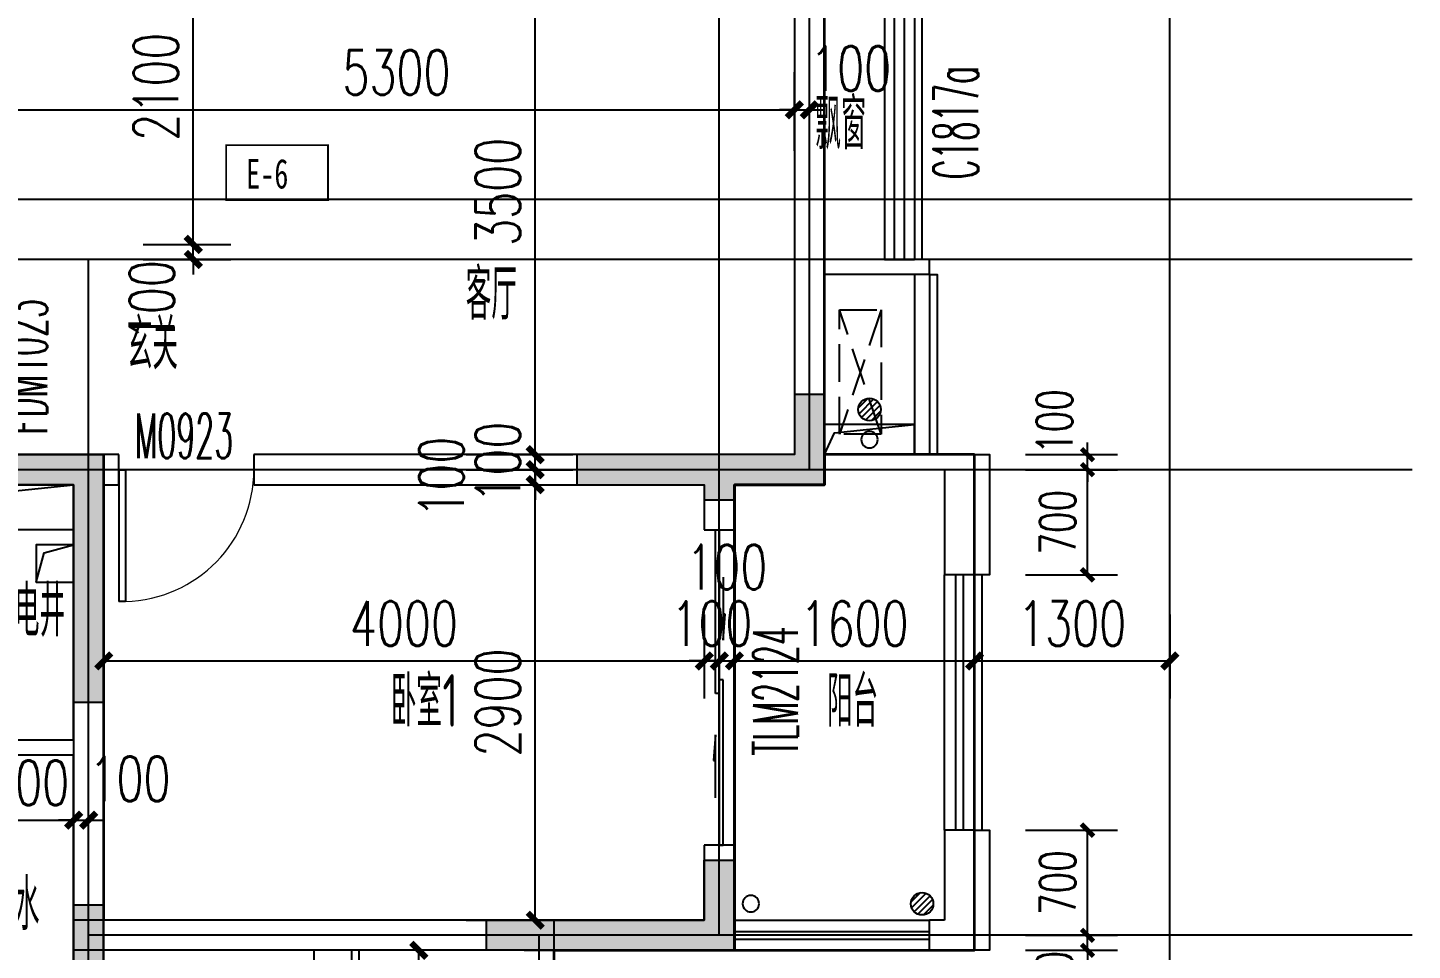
# Model space of a CAD drawing. Extents: x -59851 to 653804, y -249523 to 437614.
# Drawn here: x -3720 to 5501, y -100194 to -94052 of the extents above; entities that cross this region are included whole.
import ezdxf

# ---------------------------------------------------------------- set-up
doc = ezdxf.new("R2010")
doc.units = 0
doc.header["$LTSCALE"] = 1000
doc.header["$MEASUREMENT"] = 0
doc.linetypes.add('DASH', pattern=[0.35, 0.25, -0.1])
for name, color, linetype, lineweight in [('33计一半面积外廓线', 53, 'Continuous', 35), ('33计全面积外廓线', 21, 'Continuous', 35), ('A-第四道尺寸线(线脚尺寸)', 105, 'Continuous', 5)]:
    doc.layers.add(name, color=color, linetype=linetype, lineweight=lineweight)
doc.layers.add('_S-PS(排水管)', color=255, linetype='Continuous', plot=False)
doc.layers.add('A-area(算半面积)', color=23, linetype='Continuous', plot=False)
for name, color, linetype in [('_S-YS(雨水管)', 3, 'Continuous'), ('_S-空调立管', 7, 'Continuous'), ('A-外装饰线脚', 7, 'Continuous'), ('A-洞口', 105, 'Continuous'), ('A-看线', 105, 'Continuous'), ('A-空调室外机', 5, 'DASH'), ('A-第三道尺寸线', 105, 'Continuous'), ('A-线脚看线', 9, 'Continuous'), ('AE-FLOR', 151, 'Continuous'), ('DOOR_FIRE', 4, 'Continuous'), ('DOOR_FIRE_TEXT', 7, 'Continuous'), ('DOTE', 16, 'Continuous'), ('NL', 5, 'Continuous'), ('PUB_HATCH', 8, 'Continuous'), ('PUB_TEXT', 7, 'Continuous'), ('WALL', 2, 'Continuous'), ('WINDOW', 4, 'Continuous'), ('WINDOW_TEXT', 7, 'Continuous'), ('剪力墙', 6, 'Continuous'), ('户型标示', 7, 'Continuous'), ('栏杆', 142, 'Continuous')]:
    doc.layers.add(name, color=color, linetype=linetype)
doc.styles.add('_TCH_DIM_T3', font='SIMPLEX.shx', dxfattribs={"width": 0.705882, "bigfont": 'GBCBIG.shx'})
doc.styles.add('_TCH_WINDOW', font='SIMPLEX.shx', dxfattribs={"width": 0.7, "height": 3.5, "bigfont": 'GBCBIG.shx'})
doc.styles.get("Standard").update_dxf_attribs({"font": 'gbenor.shx', "width": 0.7, "bigfont": 'gbcbig.shx'})
doc.styles.add('黑体', font='simhei.ttf', dxfattribs={"width": 0.7})
doc.dimstyles.new('_TCH_ARCH&&100', dxfattribs={"dimtxt": 297.5, "dimasz": 100, "dimexe": 250, "dimexo": 300, "dimgap": 100, "dimtad": 1, "dimdec": 0, "dimzin": 0, "dimdsep": 46, "dimtxsty": '_TCH_DIM_T3', "dimblk": 'ARCHTICK', "dimcen": 0.09, "dimclrt": 7, "dimazin": 2, "dimtfac": 1, "dimtdec": 0, "dimtix": 1, "dimtmove": 2, "dimatfit": 3, "dimfxl": 0, "dimtolj": 1, "dimtzin": 0, "dimarcsym": 0})
doc.dimstyles.new('_TCH_ARCH&&80', dxfattribs={"dimtxt": 238, "dimasz": 80, "dimexe": 200, "dimexo": 240, "dimgap": 80, "dimtad": 1, "dimdec": 0, "dimzin": 0, "dimdsep": 46, "dimtxsty": '_TCH_DIM_T3', "dimblk": 'ARCHTICK', "dimcen": 0.09, "dimclrt": 7, "dimazin": 2, "dimtfac": 1, "dimtdec": 0, "dimtix": 1, "dimtmove": 2, "dimatfit": 3, "dimfxl": 0, "dimtolj": 1, "dimtzin": 0, "dimarcsym": 0})

# ---------------------------------------------------------------- blocks, each defined once
blk = doc.blocks.new('18fjlq0329')
at = {"layer": 'PUB_HATCH'}
for points in [[(1586.3, -16744.5), (1586.3, -16144.5), (1386.3, -16144.5), (1386.3, -16544.5), (-63.7, -16544.5), (-63.7, -16744.5), (786.3, -16744.5), (786.3, -16844.5), (986.3, -16844.5), (986.3, -16744.5)], [(-3213.7, -16544.5), (-3213.7, -16644.5), (-3213.7, -18194.5), (-3413.7, -18194.5), (-3413.7, -16744.5), (-4113.7, -16744.5), (-4113.7, -16544.5), (-3413.7, -16544.5)], [(986.3, -19244.5), (986.3, -19844.5), (-663.7, -19844.5), (-663.7, -19644.5), (786.3, -19644.5), (786.3, -19244.5)], [(-4113.7, -20744.5), (-3213.7, -20744.5), (-3213.7, -19544.5), (-3413.7, -19544.5), (-3413.7, -20544.5), (-4113.7, -20544.5)]]:
    blk.add_hatch(color=256, dxfattribs=at).paths.add_polyline_path(points)
at = {"layer": '剪力墙'}
for points in [[(1586.3, -16744.5), (1586.3, -16144.5), (1386.3, -16144.5), (1386.3, -16544.5), (-63.7, -16544.5), (-63.7, -16744.5), (786.3, -16744.5), (786.3, -16844.5), (986.3, -16844.5), (986.3, -16744.5)], [(-3213.7, -16544.5), (-3213.7, -16644.5), (-3213.7, -18194.5), (-3413.7, -18194.5), (-3413.7, -16744.5), (-4113.7, -16744.5), (-4113.7, -16544.5), (-3413.7, -16544.5)], [(986.3, -19244.5), (986.3, -19844.5), (-663.7, -19844.5), (-663.7, -19644.5), (786.3, -19644.5), (786.3, -19244.5)], [(-4113.7, -20744.5), (-3213.7, -20744.5), (-3213.7, -19544.5), (-3413.7, -19544.5), (-3413.7, -20544.5), (-4113.7, -20544.5)]]:
    blk.add_lwpolyline(points, close=True, dxfattribs=at)
blk.add_lwpolyline([(-3413.7, -16544.5), (-3413.7, -16544.5)], dxfattribs=at)
blk = doc.blocks.new('zhouxianssceng0329')
at = {"layer": 'DOTE'}
for p, q in [((886.3, 144298.2), (886.3, 156469.4)), ((1486.3, 147398.2), (1486.3, 156469.4)), ((3886.3, 132089.9), (3886.3, 156469.4)), ((5501.3, 149198.2), (-22013.7, 149198.2)), ((5501.3, 148798.2), (-44988.6, 148798.2)), ((-3313.7, 132089.9), (-3313.7, 148798.2)), ((5501.3, 147398.2), (-22013.7, 147398.2)), ((5501.3, 144298.2), (-3313.7, 144298.2)), ((-313.7, 132089.9), (-313.7, 144298.2))]:
    blk.add_line(p, q, dxfattribs=at)
blk = doc.blocks.new('_ArchTick')
at = {"color": 0, "linetype": 'ByBlock', "const_width": 0.4}
blk.add_lwpolyline([(-0.5, -0.5), (0.5, 0.5)], dxfattribs=at)
blk = doc.blocks.new('*D791')
at = {"layer": 'A-第三道尺寸线', "color": 0, "lineweight": -2, "transparency": 16777216}
for p, q in [((90062, 170234.8), (89410.7, 170234.8)), ((89660.7, 166634.8), (89660.7, 170234.8)), ((90062, 166634.8), (89410.7, 166634.8))]:
    blk.add_line(p, q, dxfattribs=at)
at = {"layer": 'Defpoints', "color": 0, "transparency": 16777216}
for p in [(89660.7, 170234.8), (90362, 170234.8), (90362, 166634.8)]:
    blk.add_point(p, dxfattribs=at)
at = {"layer": 'A-第三道尺寸线', "color": 0, "lineweight": -2, "transparency": 16777216, "xscale": 100, "yscale": 100, "zscale": 100}
for p, rotation in [((89660.7, 170234.8), 90), ((89660.7, 166634.8), 270)]:
    blk.add_blockref('_ArchTick', p, dxfattribs=dict(at, rotation=rotation))
at = {"layer": 'A-第三道尺寸线', "color": 7, "transparency": 16777216, "insert": (89412, 168434.8), "char_height": 297.5, "attachment_point": 5, "rotation": 90, "style": '_TCH_DIM_T3'}
blk.add_mtext('\\A1;3600', dxfattribs=at)
blk = doc.blocks.new('ktswaj')
at = {"linetype": 'DASH'}
blk.add_lwpolyline([(15990.1, 179082.6), (15990.1, 178253.3), (16268.4, 178253.3), (16268.4, 179082.6)], close=True, dxfattribs=at)
for points in [[(15990.1, 179082.6), (16268.4, 178253.3)], [(15990.1, 178253.3), (16268.4, 179082.6)]]:
    blk.add_lwpolyline(points, dxfattribs=at)
blk = doc.blocks.new('$TCHSYS$WIN2D')
for p, q in [((-0.5, 0.5), (0.5, 0.5)), ((-0.5, 0.5), (-0.5, -0.5)), ((0.5, 0.5), (0.5, -0.5)), ((0.5, 0.1667), (-0.5, 0.1667)), ((0.5, -0.1667), (-0.5, -0.1667)), ((-0.5, -0.5), (0.5, -0.5))]:
    blk.add_line(p, q)
blk = doc.blocks.new('$DorLib2D$00000001')
for p, q in [((0.45, 0.975), (0.5, 0.975)), ((0.45, 0), (0.45, 0.975)), ((0.5, 0), (0.5, 0.975)), ((0.5, 0), (0.45, 0))]:
    blk.add_line(p, q)
at = {"lineweight": 13}
blk.add_arc((0.475, 0), 0.975, 91.46928, 180, dxfattribs=at)
blk = doc.blocks.new('$DorLib2D$00000131')
at = {"color": 0, "linetype": 'Continuous'}
for p, q in [((0.15, 0.125), (0.2319, 0.1973)), ((0.2319, 0.1973), (0.2319, 0.125)), ((-0.5, 0.125), (-0.5, 0)), ((0.0192, 0.125), (-0.5, 0.125)), ((0.0192, 0), (0.0192, 0.125)), ((0.35, 0.125), (0.15, 0.125)), ((-0.5, 0), (0.0192, 0)), ((-0.024, 0), (0.5, 0)), ((-0.024, -0.125), (-0.024, 0)), ((0.5, 0), (0.5, -0.125)), ((-0.35, -0.125), (-0.15, -0.125)), ((-0.2319, -0.1973), (-0.2319, -0.125)), ((-0.15, -0.125), (-0.2319, -0.1973)), ((0.5, -0.125), (-0.024, -0.125))]:
    blk.add_line(p, q, dxfattribs=at)
blk = doc.blocks.new('*D803')
at = {"layer": 'A-第三道尺寸线', "color": 0, "lineweight": -2, "transparency": 16777216}
for p, q in [((6265.5, 175547.7), (6265.5, 174988)), ((10265.5, 175547.7), (10265.5, 174988)), ((6265.5, 175238), (10265.5, 175238))]:
    blk.add_line(p, q, dxfattribs=at)
at = {"layer": 'Defpoints', "color": 0, "transparency": 16777216}
for p in [(6265.5, 175847.7), (10265.5, 175847.7), (10265.5, 175238)]:
    blk.add_point(p, dxfattribs=at)
at = {"layer": 'A-第三道尺寸线', "color": 0, "lineweight": -2, "transparency": 16777216, "xscale": 100, "yscale": 100, "zscale": 100, "rotation": 180}
blk.add_blockref('_ArchTick', (6265.5, 175238), dxfattribs=at)
at = {"layer": 'A-第三道尺寸线', "color": 0, "lineweight": -2, "transparency": 16777216, "xscale": 100, "yscale": 100, "zscale": 100}
blk.add_blockref('_ArchTick', (10265.5, 175238), dxfattribs=at)
at = {"layer": 'A-第三道尺寸线', "color": 7, "transparency": 16777216, "insert": (8265.5, 175486.8), "char_height": 297.5, "attachment_point": 5, "style": '_TCH_DIM_T3'}
blk.add_mtext('\\A1;4000', dxfattribs=at)
blk = doc.blocks.new('*D804')
at = {"layer": 'A-第三道尺寸线', "color": 0, "lineweight": -2, "transparency": 16777216}
for p, q in [((10265.5, 175547.7), (10265.5, 174988)), ((10365.5, 175547.7), (10365.5, 174988)), ((10265.5, 175238), (10165.5, 175238)), ((10265.5, 175238), (10365.5, 175238)), ((10365.5, 175238), (10465.5, 175238))]:
    blk.add_line(p, q, dxfattribs=at)
at = {"layer": 'Defpoints', "color": 0, "transparency": 16777216}
for p in [(10265.5, 175847.7), (10365.5, 175847.7), (10365.5, 175238)]:
    blk.add_point(p, dxfattribs=at)
at = {"layer": 'A-第三道尺寸线', "color": 0, "lineweight": -2, "transparency": 16777216, "xscale": 100, "yscale": 100, "zscale": 100}
blk.add_blockref('_ArchTick', (10265.5, 175238), dxfattribs=at)
at = {"layer": 'A-第三道尺寸线', "color": 0, "lineweight": -2, "transparency": 16777216, "xscale": 100, "yscale": 100, "zscale": 100, "rotation": 180}
blk.add_blockref('_ArchTick', (10365.5, 175238), dxfattribs=at)
at = {"layer": 'A-第三道尺寸线', "color": 7, "transparency": 16777216, "insert": (10315.5, 175486.8), "char_height": 297.5, "attachment_point": 5, "style": '_TCH_DIM_T3'}
blk.add_mtext('\\A1;100', dxfattribs=at)
blk = doc.blocks.new('*D805')
at = {"layer": 'A-第三道尺寸线', "color": 0, "lineweight": -2, "transparency": 16777216}
for p, q in [((10365.5, 175547.7), (10365.5, 174988)), ((10465.5, 175547.7), (10465.5, 174988)), ((10365.5, 175238), (10265.5, 175238)), ((10365.5, 175238), (10465.5, 175238)), ((10465.5, 175238), (10565.5, 175238))]:
    blk.add_line(p, q, dxfattribs=at)
at = {"layer": 'Defpoints', "color": 0, "transparency": 16777216}
for p in [(10365.5, 175847.7), (10465.5, 175847.7), (10465.5, 175238)]:
    blk.add_point(p, dxfattribs=at)
at = {"layer": 'A-第三道尺寸线', "color": 0, "lineweight": -2, "transparency": 16777216, "xscale": 100, "yscale": 100, "zscale": 100}
blk.add_blockref('_ArchTick', (10365.5, 175238), dxfattribs=at)
at = {"layer": 'A-第三道尺寸线', "color": 0, "lineweight": -2, "transparency": 16777216, "xscale": 100, "yscale": 100, "zscale": 100, "rotation": 180}
blk.add_blockref('_ArchTick', (10465.5, 175238), dxfattribs=at)
at = {"layer": 'A-第三道尺寸线', "color": 7, "transparency": 16777216, "insert": (10415.5, 175863), "char_height": 297.5, "attachment_point": 5, "style": '_TCH_DIM_T3'}
blk.add_mtext('\\A1;100', dxfattribs=at)
blk = doc.blocks.new('*D806')
at = {"layer": 'A-第三道尺寸线', "color": 0, "lineweight": -2, "transparency": 16777216}
for p, q in [((10465.5, 175547.7), (10465.5, 174988)), ((12065.5, 175547.7), (12065.5, 174988)), ((10465.5, 175238), (12065.5, 175238))]:
    blk.add_line(p, q, dxfattribs=at)
at = {"layer": 'Defpoints', "color": 0, "transparency": 16777216}
for p in [(10465.5, 175847.7), (12065.5, 175847.7), (12065.5, 175238)]:
    blk.add_point(p, dxfattribs=at)
at = {"layer": 'A-第三道尺寸线', "color": 0, "lineweight": -2, "transparency": 16777216, "xscale": 100, "yscale": 100, "zscale": 100, "rotation": 180}
blk.add_blockref('_ArchTick', (10465.5, 175238), dxfattribs=at)
at = {"layer": 'A-第三道尺寸线', "color": 0, "lineweight": -2, "transparency": 16777216, "xscale": 100, "yscale": 100, "zscale": 100}
blk.add_blockref('_ArchTick', (12065.5, 175238), dxfattribs=at)
at = {"layer": 'A-第三道尺寸线', "color": 7, "transparency": 16777216, "insert": (11265.5, 175486.8), "char_height": 297.5, "attachment_point": 5, "style": '_TCH_DIM_T3'}
blk.add_mtext('\\A1;1600', dxfattribs=at)
blk = doc.blocks.new('*D807')
at = {"layer": 'A-第三道尺寸线', "color": 0, "lineweight": -2, "transparency": 16777216}
for p, q in [((12065.5, 175547.7), (12065.5, 174988)), ((13365.5, 175547.7), (13365.5, 174988)), ((12065.5, 175238), (13365.5, 175238))]:
    blk.add_line(p, q, dxfattribs=at)
at = {"layer": 'Defpoints', "color": 0, "transparency": 16777216}
for p in [(12065.5, 175847.7), (13365.5, 175847.7), (13365.5, 175238)]:
    blk.add_point(p, dxfattribs=at)
at = {"layer": 'A-第三道尺寸线', "color": 0, "lineweight": -2, "transparency": 16777216, "xscale": 100, "yscale": 100, "zscale": 100, "rotation": 180}
blk.add_blockref('_ArchTick', (12065.5, 175238), dxfattribs=at)
at = {"layer": 'A-第三道尺寸线', "color": 0, "lineweight": -2, "transparency": 16777216, "xscale": 100, "yscale": 100, "zscale": 100}
blk.add_blockref('_ArchTick', (13365.5, 175238), dxfattribs=at)
at = {"layer": 'A-第三道尺寸线', "color": 7, "transparency": 16777216, "insert": (12715.5, 175486.8), "char_height": 297.5, "attachment_point": 5, "style": '_TCH_DIM_T3'}
blk.add_mtext('\\A1;1300', dxfattribs=at)
blk = doc.blocks.new('*D811')
at = {"layer": 'A-第三道尺寸线', "color": 0, "lineweight": -2, "transparency": 16777216}
for p, q in [((8680, 180111.7), (9389.2, 180111.7)), ((9139.2, 176611.7), (9139.2, 180111.7)), ((8680, 176611.7), (9389.2, 176611.7))]:
    blk.add_line(p, q, dxfattribs=at)
at = {"layer": 'Defpoints', "color": 0, "transparency": 16777216}
for p in [(8380, 180111.7), (9139.2, 180111.7), (8380, 176611.7)]:
    blk.add_point(p, dxfattribs=at)
at = {"layer": 'A-第三道尺寸线', "color": 0, "lineweight": -2, "transparency": 16777216, "xscale": 100, "yscale": 100, "zscale": 100}
for p, rotation in [((9139.2, 180111.7), 90), ((9139.2, 176611.7), 270)]:
    blk.add_blockref('_ArchTick', p, dxfattribs=dict(at, rotation=rotation))
at = {"layer": 'A-第三道尺寸线', "color": 7, "transparency": 16777216, "insert": (8890.5, 178361.7), "char_height": 297.5, "attachment_point": 5, "rotation": 90, "style": '_TCH_DIM_T3'}
blk.add_mtext('\\A1;3500', dxfattribs=at)
blk = doc.blocks.new('*D812')
at = {"layer": 'A-第三道尺寸线', "color": 0, "lineweight": -2, "transparency": 16777216}
for p, q in [((9139.2, 176611.7), (9139.2, 176711.7)), ((8680, 176611.7), (9389.2, 176611.7)), ((9139.2, 176511.7), (9139.2, 176611.7)), ((8680, 176511.7), (9389.2, 176511.7)), ((9139.2, 176511.7), (9139.2, 176411.7))]:
    blk.add_line(p, q, dxfattribs=at)
at = {"layer": 'Defpoints', "color": 0, "transparency": 16777216}
for p in [(8380, 176611.7), (9139.2, 176611.7), (8380, 176511.7)]:
    blk.add_point(p, dxfattribs=at)
at = {"layer": 'A-第三道尺寸线', "color": 0, "lineweight": -2, "transparency": 16777216, "xscale": 100, "yscale": 100, "zscale": 100}
for p, rotation in [((9139.2, 176611.7), 270), ((9139.2, 176511.7), 90)]:
    blk.add_blockref('_ArchTick', p, dxfattribs=dict(at, rotation=rotation))
at = {"layer": 'A-第三道尺寸线', "color": 7, "transparency": 16777216, "insert": (8890.5, 176561.7), "char_height": 297.5, "attachment_point": 5, "rotation": 90, "style": '_TCH_DIM_T3'}
blk.add_mtext('\\A1;100', dxfattribs=at)
blk = doc.blocks.new('*D813')
at = {"layer": 'A-第三道尺寸线', "color": 0, "lineweight": -2, "transparency": 16777216}
for p, q in [((9139.2, 176511.7), (9139.2, 176611.7)), ((8680, 176511.7), (9389.2, 176511.7)), ((9139.2, 176411.7), (9139.2, 176511.7)), ((8680, 176411.7), (9389.2, 176411.7)), ((9139.2, 176411.7), (9139.2, 176311.7))]:
    blk.add_line(p, q, dxfattribs=at)
at = {"layer": 'Defpoints', "color": 0, "transparency": 16777216}
for p in [(8380, 176511.7), (9139.2, 176511.7), (8380, 176411.7)]:
    blk.add_point(p, dxfattribs=at)
at = {"layer": 'A-第三道尺寸线', "color": 0, "lineweight": -2, "transparency": 16777216, "xscale": 100, "yscale": 100, "zscale": 100}
for p, rotation in [((9139.2, 176511.7), 270), ((9139.2, 176411.7), 90)]:
    blk.add_blockref('_ArchTick', p, dxfattribs=dict(at, rotation=rotation))
at = {"layer": 'A-第三道尺寸线', "color": 7, "transparency": 16777216, "insert": (8514.2, 176461.7), "char_height": 297.5, "attachment_point": 5, "rotation": 90, "style": '_TCH_DIM_T3'}
blk.add_mtext('\\A1;100', dxfattribs=at)
blk = doc.blocks.new('*D814')
at = {"layer": 'A-第三道尺寸线', "color": 0, "lineweight": -2, "transparency": 16777216}
for p, q in [((8680, 176411.7), (9389.2, 176411.7)), ((9139.2, 173511.7), (9139.2, 176411.7)), ((8680, 173511.7), (9389.2, 173511.7))]:
    blk.add_line(p, q, dxfattribs=at)
at = {"layer": 'Defpoints', "color": 0, "transparency": 16777216}
for p in [(8380, 176411.7), (9139.2, 176411.7), (8380, 173511.7)]:
    blk.add_point(p, dxfattribs=at)
at = {"layer": 'A-第三道尺寸线', "color": 0, "lineweight": -2, "transparency": 16777216, "xscale": 100, "yscale": 100, "zscale": 100}
for p, rotation in [((9139.2, 176411.7), 90), ((9139.2, 173511.7), 270)]:
    blk.add_blockref('_ArchTick', p, dxfattribs=dict(at, rotation=rotation))
at = {"layer": 'A-第三道尺寸线', "color": 7, "transparency": 16777216, "insert": (8890.5, 174961.7), "char_height": 297.5, "attachment_point": 5, "rotation": 90, "style": '_TCH_DIM_T3'}
blk.add_mtext('\\A1;2900', dxfattribs=at)
blk = doc.blocks.new('*D822')
at = {"layer": 'A-第三道尺寸线', "color": 0, "lineweight": -2, "transparency": 16777216}
for p, q in [((6862.2, 178011.7), (6862.2, 178111.7)), ((6527.5, 178011.7), (7112.2, 178011.7)), ((6862.2, 177911.7), (6862.2, 178011.7)), ((6527.5, 177911.7), (7112.2, 177911.7)), ((6862.2, 177911.7), (6862.2, 177811.7))]:
    blk.add_line(p, q, dxfattribs=at)
at = {"layer": 'Defpoints', "color": 0, "transparency": 16777216}
for p in [(6227.5, 178011.7), (6862.2, 178011.7), (6227.5, 177911.7)]:
    blk.add_point(p, dxfattribs=at)
at = {"layer": 'A-第三道尺寸线', "color": 0, "lineweight": -2, "transparency": 16777216, "xscale": 100, "yscale": 100, "zscale": 100}
for p, rotation in [((6862.2, 178011.7), 270), ((6862.2, 177911.7), 90)]:
    blk.add_blockref('_ArchTick', p, dxfattribs=dict(at, rotation=rotation))
at = {"layer": 'A-第三道尺寸线', "color": 7, "transparency": 16777216, "insert": (6587.2, 177636.7), "char_height": 297.5, "attachment_point": 5, "rotation": 90, "style": '_TCH_DIM_T3'}
blk.add_mtext('\\A1;100', dxfattribs=at)
blk = doc.blocks.new('*D823')
at = {"layer": 'A-第三道尺寸线', "color": 0, "lineweight": -2, "transparency": 16777216}
for p, q in [((6527.5, 180111.7), (7112.2, 180111.7)), ((6862.2, 178011.7), (6862.2, 180111.7)), ((6527.5, 178011.7), (7112.2, 178011.7))]:
    blk.add_line(p, q, dxfattribs=at)
at = {"layer": 'Defpoints', "color": 0, "transparency": 16777216}
for p in [(6227.5, 180111.7), (6862.2, 180111.7), (6227.5, 178011.7)]:
    blk.add_point(p, dxfattribs=at)
at = {"layer": 'A-第三道尺寸线', "color": 0, "lineweight": -2, "transparency": 16777216, "xscale": 100, "yscale": 100, "zscale": 100}
for p, rotation in [((6862.2, 180111.7), 90), ((6862.2, 178011.7), 270)]:
    blk.add_blockref('_ArchTick', p, dxfattribs=dict(at, rotation=rotation))
at = {"layer": 'A-第三道尺寸线', "color": 7, "transparency": 16777216, "insert": (6613.5, 179061.7), "char_height": 297.5, "attachment_point": 5, "rotation": 90, "style": '_TCH_DIM_T3'}
blk.add_mtext('\\A1;2100', dxfattribs=at)
blk = doc.blocks.new('*D826')
at = {"layer": 'A-第三道尺寸线', "color": 0, "lineweight": -2, "transparency": 16777216}
for p, q in [((5565.9, 178634.2), (5565.9, 179158)), ((10865.5, 178634.2), (10865.5, 179158)), ((5565.9, 178908), (10865.5, 178908))]:
    blk.add_line(p, q, dxfattribs=at)
at = {"layer": 'Defpoints', "color": 0, "transparency": 16777216}
for p in [(10865.5, 178908), (5565.9, 178334.2), (10865.5, 178334.2)]:
    blk.add_point(p, dxfattribs=at)
at = {"layer": 'A-第三道尺寸线', "color": 0, "lineweight": -2, "transparency": 16777216, "xscale": 100, "yscale": 100, "zscale": 100, "rotation": 180}
blk.add_blockref('_ArchTick', (5565.9, 178908), dxfattribs=at)
at = {"layer": 'A-第三道尺寸线', "color": 0, "lineweight": -2, "transparency": 16777216, "xscale": 100, "yscale": 100, "zscale": 100}
blk.add_blockref('_ArchTick', (10865.5, 178908), dxfattribs=at)
at = {"layer": 'A-第三道尺寸线', "color": 7, "transparency": 16777216, "insert": (8215.7, 179156.8), "char_height": 297.5, "attachment_point": 5, "style": '_TCH_DIM_T3'}
blk.add_mtext('\\A1;5300', dxfattribs=at)
blk = doc.blocks.new('*D827')
at = {"layer": 'A-第三道尺寸线', "color": 0, "lineweight": -2, "transparency": 16777216}
for p, q in [((10865.5, 178634.2), (10865.5, 179158)), ((10965.5, 178634.2), (10965.5, 179158)), ((10865.5, 178908), (10765.5, 178908)), ((10865.5, 178908), (10965.5, 178908)), ((10965.5, 178908), (11065.5, 178908))]:
    blk.add_line(p, q, dxfattribs=at)
at = {"layer": 'Defpoints', "color": 0, "transparency": 16777216}
for p in [(10965.5, 178908), (10865.5, 178334.2), (10965.5, 178334.2)]:
    blk.add_point(p, dxfattribs=at)
at = {"layer": 'A-第三道尺寸线', "color": 0, "lineweight": -2, "transparency": 16777216, "xscale": 100, "yscale": 100, "zscale": 100}
blk.add_blockref('_ArchTick', (10865.5, 178908), dxfattribs=at)
at = {"layer": 'A-第三道尺寸线', "color": 0, "lineweight": -2, "transparency": 16777216, "xscale": 100, "yscale": 100, "zscale": 100, "rotation": 180}
blk.add_blockref('_ArchTick', (10965.5, 178908), dxfattribs=at)
at = {"layer": 'A-第三道尺寸线', "color": 7, "transparency": 16777216, "insert": (11240.5, 179183), "char_height": 297.5, "attachment_point": 5, "style": '_TCH_DIM_T3'}
blk.add_mtext('\\A1;100', dxfattribs=at)
blk = doc.blocks.new('$DorLib2D$00000116')
at = {"color": 0}
for p, q in [((-0.5, 0), (-0.1464, 0.3536)), ((0.5, 0), (0.1464, 0.3536))]:
    blk.add_line(p, q, dxfattribs=at)
for centre, start, end in [((-0.5, 0), 0, 45), ((0.5, 0), 135, 180)]:
    blk.add_arc(centre, 0.5, start, end, dxfattribs=at)
blk = doc.blocks.new('qiangruodianshuiyou')
at = {"layer": 'A-洞口'}
for points in [[(-5430.3, 173334.8), (-5430.3, 173034.8), (-6030.3, 173034.8), (-6030.3, 173334.8)], [(-5430.3, 172934.8), (-5680.3, 172934.8), (-5680.3, 172684.8), (-5430.3, 172684.8)]]:
    blk.add_lwpolyline(points, close=True, dxfattribs=at)
for points in [[(-6030.3, 173034.8), (-5968.3, 173279.3), (-5430.3, 173334.8)], [(-5680.3, 172684.8), (-5625.9, 172882.1), (-5430.3, 172934.8)]]:
    blk.add_lwpolyline(points, dxfattribs=at)
at = {"layer": 'DOOR_FIRE'}
for p, q in [((-6130.3, 171734.8), (-6130.3, 173234.8)), ((-6030.3, 171734.8), (-6030.3, 173234.8)), ((-6130.3, 170034.8), (-6130.3, 171034.8)), ((-6030.3, 170034.8), (-6030.3, 171034.8))]:
    blk.add_line(p, q, dxfattribs=at)
at = {"layer": 'WALL'}
for p, q in [((-5230.3, 173534.8), (-6130.3, 173534.8)), ((-6130.3, 173534.8), (-6130.3, 173234.8)), ((-5230.3, 171634.8), (-5230.3, 173534.8)), ((-5430.3, 173334.8), (-6030.3, 173334.8)), ((-6030.3, 173234.8), (-6030.3, 173334.8)), ((-5430.3, 171634.8), (-5430.3, 173334.8)), ((-6130.3, 173234.8), (-6030.3, 173234.8)), ((-6030.3, 171734.8), (-6130.3, 171734.8)), ((-6130.3, 171734.8), (-6130.3, 171634.8)), ((-6030.3, 171634.8), (-6030.3, 171734.8)), ((-6130.3, 171634.8), (-6130.3, 171034.8)), ((-5430.3, 171634.8), (-6030.3, 171634.8)), ((-5230.3, 169334.8), (-5230.3, 171634.8)), ((-5430.3, 171534.8), (-6030.3, 171534.8)), ((-6030.3, 171034.8), (-6030.3, 171534.8)), ((-5430.3, 169534.8), (-5430.3, 171534.8)), ((-6130.3, 171034.8), (-6030.3, 171034.8)), ((-6030.3, 170034.8), (-6130.3, 170034.8)), ((-6130.3, 170034.8), (-6130.3, 169334.8)), ((-6030.3, 169534.8), (-6030.3, 170034.8)), ((-5430.3, 169534.8), (-6030.3, 169534.8)), ((-5230.3, 169334.8), (-6130.3, 169334.8))]:
    blk.add_line(p, q, dxfattribs=at)
at = {"layer": 'DOOR_FIRE', "zscale": 100}
for p, xscale, yscale, rotation in [((-6080.3, 172484.8), 1500, 1500, 90), ((-6080.3, 170534.8), 1000, 1000, 90.00000000000004)]:
    blk.add_blockref('$DorLib2D$00000116', p, dxfattribs=dict(at, xscale=xscale, yscale=yscale, rotation=rotation))
at = {"layer": 'DOOR_FIRE_TEXT', "style": '_TCH_WINDOW'}
for s, height, width, p in [('1518', 297.5, 0.494118, (-6463.1, 172486.8)), ('丙', 337.6, 0.7, (-6463.1, 172314.8)), ('FM', 297.5, 0.494118, (-6463.1, 172020.8)), ('1018', 297.5, 0.494118, (-6463.1, 170536.8)), ('丙', 337.6, 0.7, (-6463.1, 170364.8)), ('FM', 297.5, 0.494118, (-6463.1, 170070.8))]:
    blk.add_text(s, height=height, rotation=90, dxfattribs=dict(at, width=width)).set_placement(p)
at = {"layer": 'PUB_TEXT', "width": 0.7}
for s, height, p in [('强电井', 337.59, (-5997.8, 172324.6)), ('水', 337.6, (-5827.7, 170370.1))]:
    blk.add_text(s, height=height, dxfattribs=at).set_placement(p)
blk = doc.blocks.new('188xj0329')
at = {"layer": 'A-外装饰线脚'}
for points in [[(2586.3, -21166.7), (2686.3, -21166.7), (2686.3, -21966.7), (2586.3, -21966.7)], [(2586.3, -23666.7), (2686.3, -23666.7), (2686.3, -24466.7), (2586.3, -24466.7)]]:
    blk.add_lwpolyline(points, dxfattribs=at)
at = {"layer": 'A-线脚看线'}
for points in [[(2236.3, -19866.7), (2236.3, -18066.7)], [(2286.3, -19966.7), (2336.3, -19966.7), (2336.3, -21166.7)], [(2636.3, -23666.7), (2636.3, -21966.7)]]:
    blk.add_lwpolyline(points, dxfattribs=at)
blk = doc.blocks.new('jfdsajjfjkjhhj')
at = {"layer": 'A-洞口'}
blk.add_lwpolyline([(-56303.8, 137588.3), (-56103.8, 137588.3), (-56103.8, 136988.3), (-56303.8, 136988.3)], close=True, dxfattribs=at)
blk.add_lwpolyline([(-56103.8, 137588.3), (-56249.2, 137521.8), (-56303.8, 136988.3)], dxfattribs=at)
blk = doc.blocks.new('qudiao3ge')
at = {"xscale": -1, "rotation": 90}
blk.add_blockref('jfdsajjfjkjhhj', (203743.9, -105256.1), dxfattribs=at)
blk = doc.blocks.new('*D574')
at = {"layer": 'A-第四道尺寸线(线脚尺寸)', "color": 0, "lineweight": -2, "transparency": 16777216}
for p, q in [((3338.3, -90101.8), (3338.3, -90021.8)), ((2926.3, -90101.8), (3538.3, -90101.8)), ((3338.3, -90201.8), (3338.3, -90101.8)), ((2926.3, -90201.8), (3538.3, -90201.8)), ((3338.3, -90201.8), (3338.3, -90281.8))]:
    blk.add_line(p, q, dxfattribs=at)
at = {"layer": 'Defpoints', "color": 0, "transparency": 16777216}
for p in [(2686.3, -90101.8), (3338.3, -90101.8), (2686.3, -90201.8)]:
    blk.add_point(p, dxfattribs=at)
at = {"layer": 'A-第四道尺寸线(线脚尺寸)', "color": 0, "lineweight": -2, "transparency": 16777216, "xscale": 80, "yscale": 80, "zscale": 80}
for p, rotation in [((3338.3, -90101.8), 270), ((3338.3, -90201.8), 90)]:
    blk.add_blockref('_ArchTick', p, dxfattribs=dict(at, rotation=rotation))
at = {"layer": 'A-第四道尺寸线(线脚尺寸)', "color": 7, "transparency": 16777216, "insert": (3118.3, -89881.8), "char_height": 238, "attachment_point": 5, "rotation": 90, "style": '_TCH_DIM_T3'}
blk.add_mtext('\\A1;100', dxfattribs=at)
blk = doc.blocks.new('*D575')
at = {"layer": 'A-第四道尺寸线(线脚尺寸)', "color": 0, "lineweight": -2, "transparency": 16777216}
for p, q in [((2926.3, -90201.8), (3538.3, -90201.8)), ((3338.3, -90901.8), (3338.3, -90201.8)), ((2926.3, -90901.8), (3538.3, -90901.8))]:
    blk.add_line(p, q, dxfattribs=at)
at = {"layer": 'Defpoints', "color": 0, "transparency": 16777216}
for p in [(2686.3, -90201.8), (3338.3, -90201.8), (2686.3, -90901.8)]:
    blk.add_point(p, dxfattribs=at)
at = {"layer": 'A-第四道尺寸线(线脚尺寸)', "color": 0, "lineweight": -2, "transparency": 16777216, "xscale": 80, "yscale": 80, "zscale": 80}
for p, rotation in [((3338.3, -90201.8), 90), ((3338.3, -90901.8), 270)]:
    blk.add_blockref('_ArchTick', p, dxfattribs=dict(at, rotation=rotation))
at = {"layer": 'A-第四道尺寸线(线脚尺寸)', "color": 7, "transparency": 16777216, "insert": (3139.3, -90551.8), "char_height": 238, "attachment_point": 5, "rotation": 90, "style": '_TCH_DIM_T3'}
blk.add_mtext('\\A1;700', dxfattribs=at)
blk = doc.blocks.new('*D576')
at = {"layer": 'A-第四道尺寸线(线脚尺寸)', "color": 0, "lineweight": -2, "transparency": 16777216}
for p, q in [((3338.3, -93301.8), (3338.3, -93221.8)), ((2926.3, -93301.8), (3538.3, -93301.8)), ((3338.3, -93401.8), (3338.3, -93301.8)), ((2926.3, -93401.8), (3538.3, -93401.8)), ((3338.3, -93401.8), (3338.3, -93481.8))]:
    blk.add_line(p, q, dxfattribs=at)
at = {"layer": 'Defpoints', "color": 0, "transparency": 16777216}
for p in [(2686.3, -93301.8), (3338.3, -93301.8), (2686.3, -93401.8)]:
    blk.add_point(p, dxfattribs=at)
at = {"layer": 'A-第四道尺寸线(线脚尺寸)', "color": 0, "lineweight": -2, "transparency": 16777216, "xscale": 80, "yscale": 80, "zscale": 80}
for p, rotation in [((3338.3, -93301.8), 270), ((3338.3, -93401.8), 90)]:
    blk.add_blockref('_ArchTick', p, dxfattribs=dict(at, rotation=rotation))
at = {"layer": 'A-第四道尺寸线(线脚尺寸)', "color": 7, "transparency": 16777216, "insert": (3118.3, -93621.8), "char_height": 238, "attachment_point": 5, "rotation": 90, "style": '_TCH_DIM_T3'}
blk.add_mtext('\\A1;100', dxfattribs=at)
blk = doc.blocks.new('*D577')
at = {"layer": 'A-第四道尺寸线(线脚尺寸)', "color": 0, "lineweight": -2, "transparency": 16777216}
for p, q in [((2926.3, -92601.8), (3538.3, -92601.8)), ((3338.3, -93301.8), (3338.3, -92601.8)), ((2926.3, -93301.8), (3538.3, -93301.8))]:
    blk.add_line(p, q, dxfattribs=at)
at = {"layer": 'Defpoints', "color": 0, "transparency": 16777216}
for p in [(2686.3, -92601.8), (3338.3, -92601.8), (2686.3, -93301.8)]:
    blk.add_point(p, dxfattribs=at)
at = {"layer": 'A-第四道尺寸线(线脚尺寸)', "color": 0, "lineweight": -2, "transparency": 16777216, "xscale": 80, "yscale": 80, "zscale": 80}
for p, rotation in [((3338.3, -92601.8), 90), ((3338.3, -93301.8), 270)]:
    blk.add_blockref('_ArchTick', p, dxfattribs=dict(at, rotation=rotation))
at = {"layer": 'A-第四道尺寸线(线脚尺寸)', "color": 7, "transparency": 16777216, "insert": (3139.3, -92951.8), "char_height": 238, "attachment_point": 5, "rotation": 90, "style": '_TCH_DIM_T3'}
blk.add_mtext('\\A1;700', dxfattribs=at)
blk = doc.blocks.new('_LV13')
at = {"color": 0}
for p, q in [((-0.071, 0.495), (-0.495, 0.071)), ((0.183, 0.465), (-0.465, -0.183)), ((0.354, 0.354), (-0.354, -0.354)), ((0.465, 0.183), (-0.183, -0.465)), ((0.495, -0.071), (0.071, -0.495))]:
    blk.add_line(p, q, dxfattribs=at)
blk.add_circle((0, 0), 0.5)
blk = doc.blocks.new('jfajjkjkjh')
at = {"layer": '_S-PS(排水管)'}
blk.add_lwpolyline([(-74953.3, 51730.6, 1), (-75063.3, 51730.6, 1)], format="xyb", close=True, dxfattribs=at)
at = {"layer": '_S-YS(雨水管)'}
blk.add_lwpolyline([(-74363.3, 58020.6, 1), (-74473.3, 58020.6, 1)], format="xyb", close=True, dxfattribs=at)
at = {"layer": '_S-空调立管'}
for points in [[(-74163.3, 58020.6, 1), (-74273.3, 58020.6, 1)], [(-74163.3, 54820.6, 1), (-74273.3, 54820.6, 1)]]:
    blk.add_lwpolyline(points, format="xyb", close=True, dxfattribs=at)
at = {"layer": 'NL', "ltscale": 0.5, "extrusion": (0, 0, -1), "xscale": -150, "yscale": 150, "zscale": -150}
for p in [(79318.3, 61370.6), (79618.3, 60720.6), (74018.3, 58020.6), (74218.3, 55020.6), (73868.3, 51730.6)]:
    blk.add_blockref('_LV13', p, dxfattribs=at)
blk = doc.blocks.new('*D1717')
at = {"layer": 'A-第三道尺寸线', "color": 0, "lineweight": -2, "transparency": 16777216}
for p, q in [((-3413.8, -99691.6), (-3413.7, -99077.9)), ((-3313.8, -99691.6), (-3313.7, -99077.9)), ((-3413.7, -99327.9), (-3513.7, -99327.9)), ((-3413.7, -99327.9), (-3313.7, -99327.9)), ((-3313.7, -99327.9), (-3213.7, -99327.9))]:
    blk.add_line(p, q, dxfattribs=at)
at = {"layer": 'Defpoints', "color": 0, "transparency": 16777216}
for p in [(-3313.7, -99327.9), (-3413.8, -99991.6), (-3313.8, -99991.6)]:
    blk.add_point(p, dxfattribs=at)
at = {"layer": 'A-第三道尺寸线', "color": 0, "lineweight": -2, "transparency": 16777216, "xscale": 100, "yscale": 100, "zscale": 100}
for p, rotation in [((-3413.7, -99327.9), 359.9965898637539), ((-3313.7, -99327.9), 179.9965898637539)]:
    blk.add_blockref('_ArchTick', p, dxfattribs=dict(at, rotation=rotation))
at = {"layer": 'A-第三道尺寸线', "color": 7, "transparency": 16777216, "insert": (-3038.7, -99052.9), "char_height": 297.5, "attachment_point": 5, "rotation": 359.99659, "style": '_TCH_DIM_T3'}
blk.add_mtext('\\A1;100', dxfattribs=at)
blk = doc.blocks.new('*D1718')
at = {"layer": 'A-第三道尺寸线', "color": 0, "lineweight": -2, "transparency": 16777216}
for p, q in [((-4013.8, -99691.6), (-4013.7, -99077.8)), ((-3413.8, -99691.6), (-3413.7, -99077.9)), ((-4013.7, -99327.8), (-4113.7, -99327.8)), ((-4013.7, -99327.8), (-3413.7, -99327.9)), ((-3413.7, -99327.9), (-3313.7, -99327.9))]:
    blk.add_line(p, q, dxfattribs=at)
at = {"layer": 'Defpoints', "color": 0, "transparency": 16777216}
for p in [(-3413.7, -99327.9), (-4013.8, -99991.6), (-3413.8, -99991.6)]:
    blk.add_point(p, dxfattribs=at)
at = {"layer": 'A-第三道尺寸线', "color": 0, "lineweight": -2, "transparency": 16777216, "xscale": 100, "yscale": 100, "zscale": 100}
for p, rotation in [((-4013.7, -99327.8), 359.9965898637475), ((-3413.7, -99327.9), 179.9965898637474)]:
    blk.add_blockref('_ArchTick', p, dxfattribs=dict(at, rotation=rotation))
at = {"layer": 'A-第三道尺寸线', "color": 7, "transparency": 16777216, "insert": (-3713.7, -99079.1), "char_height": 297.5, "attachment_point": 5, "rotation": 359.99659, "style": '_TCH_DIM_T3'}
blk.add_mtext('\\A1;600', dxfattribs=at)
blk = doc.blocks.new('a5huxing0323')
at = {"layer": 'WALL'}
for p, q in [((87362, 170434.8), (87362, 169134.8)), ((88862, 170434.8), (87362, 170434.8)), ((90562, 170434.8), (88862, 170434.8)), ((90562, 170234.8), (90562, 170434.8)), ((88962, 170234.8), (88962, 169184.8)), ((90362, 170234.8), (88962, 170234.8)), ((90362, 170234.8), (90562, 170234.8))]:
    blk.add_line(p, q, dxfattribs=at)
for points in [[(89262, 170234.8), (89262, 169934.8), (88962, 169934.8)], [(89212, 170234.8), (89212, 169984.8), (88962, 169984.8)]]:
    blk.add_lwpolyline(points, dxfattribs=at)
at = {"layer": 'A-第三道尺寸线'}
dim = blk.add_aligned_dim(p1=(90362, 166634.8), p2=(90362, 170234.8), distance=701.3, dimstyle='_TCH_ARCH&&100', dxfattribs=at)
dim.commit()
dim.dimension.update_dxf_attribs({"geometry": '*D791', "text_midpoint": (89412, 168434.8)})
blk = doc.blocks.new('a6huxing 0323')
at = {"layer": 'A-看线'}
blk.add_lwpolyline([(10865.5, 179711.7), (10865.5, 177911.7)], dxfattribs=at)
at = {"layer": 'AE-FLOR'}
for points in [[(11865.5, 174111.7), (11865.5, 175811.7)], [(12065.5, 174111.7), (12065.5, 175811.7)], [(10465.5, 173511.7), (11765.5, 173511.7)], [(10465.5, 173311.7), (11765.5, 173311.7)]]:
    blk.add_lwpolyline(points, dxfattribs=at)
at = {"layer": 'WALL'}
for p, q in [((10865.5, 177911.7), (10865.5, 176611.7)), ((11465.5, 177911.7), (10865.5, 177911.7)), ((11465.5, 177911.7), (11665.5, 177911.7)), ((11765.5, 177911.7), (11665.5, 177911.7)), ((11765.5, 177811.7), (11765.5, 177911.7)), ((11065.5, 177811.7), (11065.5, 176411.7)), ((11565.5, 177811.7), (11065.5, 177811.7)), ((11765.5, 177811.7), (11565.5, 177811.7)), ((6165.5, 176611.7), (5565.5, 176611.7)), ((6365.5, 176611.7), (6165.5, 176611.7)), ((6365.5, 176411.7), (6365.5, 176611.7)), ((10365.5, 176611.7), (7265.5, 176611.7)), ((7265.5, 176611.7), (7265.5, 176411.7)), ((10865.5, 176611.7), (10365.5, 176611.7)), ((12065.5, 176611.7), (11065.5, 176611.7)), ((11065.5, 176511.7), (11065.5, 176611.7)), ((12065.5, 176611.7), (12065.5, 175811.7)), ((11865.5, 176511.7), (11065.5, 176511.7)), ((11865.5, 176511.7), (11865.5, 175811.7)), ((6065.5, 176411.7), (5365.5, 176411.7)), ((6065.5, 176411.7), (6065.5, 173311.7)), ((6265.5, 176411.7), (6265.5, 173511.7)), ((6265.5, 176411.7), (6365.5, 176411.7)), ((7265.5, 176411.7), (10265.5, 176411.7)), ((10265.5, 176411.7), (10265.5, 176111.7)), ((10465.5, 176111.7), (10465.5, 176411.7)), ((11065.5, 176411.7), (10465.5, 176411.7)), ((10265.5, 176111.7), (10465.5, 176111.7)), ((12065.5, 175811.7), (11865.5, 175811.7)), ((11865.5, 174111.7), (11865.5, 173511.7)), ((12065.5, 174111.7), (11865.5, 174111.7)), ((12065.5, 174111.7), (12065.5, 173311.7)), ((10465.5, 174011.7), (10265.5, 174011.7)), ((10265.5, 174011.7), (10265.5, 173511.7)), ((10465.5, 173311.7), (10465.5, 174011.7)), ((10265.5, 173511.7), (6265.5, 173511.7)), ((11865.5, 173511.7), (11765.5, 173511.7)), ((11765.5, 173311.7), (11765.5, 173511.7)), ((10465.5, 173311.7), (6065.5, 173311.7)), ((12065.5, 173311.7), (11765.5, 173311.7))]:
    blk.add_line(p, q, dxfattribs=at)
at = {"layer": 'WINDOW'}
blk.add_line((10465.5, 176111.7), (10465.5, 174011.7), dxfattribs=at)
at = {"layer": '户型标示', "color": 2, "const_width": 11.2}
blk.add_lwpolyline([(7081.7, 178672.7), (7759.4, 178672.7), (7759.4, 178306.3), (7081.7, 178306.3)], close=True, dxfattribs=at)
at = {"layer": '栏杆'}
for points in [[(11665.5, 177811.7), (11665.5, 176611.7)], [(11765.5, 177811.7), (11765.5, 176611.7)], [(11940.5, 174111.7), (11940.5, 175811.7)], [(11990.5, 174111.7), (11990.5, 175811.7)], [(10465.5, 173436.7), (11765.5, 173436.7)], [(10465.5, 173386.7), (11765.5, 173386.7)]]:
    blk.add_lwpolyline(points, dxfattribs=at)
at = {"layer": 'A-空调室外机', "extrusion": (0, 0, -1), "zscale": -1}
blk.add_blockref('ktswaj', (-27433.9, -1506.2), dxfattribs=at)
at = {"layer": 'WINDOW'}
ref = blk.add_blockref('$TCHSYS$WIN2D', (11565.5, 178811.7), dxfattribs=dict(at, xscale=-1800, yscale=200, zscale=1800, rotation=90))
ref.add_attrib('A', 'C1817a', (12089.3, 178444.2), dxfattribs={"layer": 'WINDOW_TEXT', "height": 297.5, "rotation": 90, "style": '_TCH_WINDOW', "width": 0.494118})
ref = blk.add_blockref('$DorLib2D$00000001', (5465.5, 177211.7), dxfattribs=dict(at, xscale=1000, yscale=1000, zscale=-1000, rotation=90))
ref.add_attrib('A', 'FDM1023', (5889.3, 176746.2), dxfattribs={"layer": 'WINDOW_TEXT', "height": 297.5, "rotation": 90, "style": '_TCH_WINDOW', "width": 0.494118})
ref = blk.add_blockref('$DorLib2D$00000001', (6815.5, 176511.7), dxfattribs=dict(at, xscale=900, yscale=900, zscale=900, rotation=180))
ref.add_attrib('A', 'M0923', (6472.5, 176588), dxfattribs={"layer": 'WINDOW_TEXT', "height": 297.5, "style": '_TCH_WINDOW', "width": 0.494118})
ref = blk.add_blockref('$DorLib2D$00000131', (10365.5, 175061.7), dxfattribs=dict(at, xscale=-2100, yscale=200, zscale=2100, rotation=90))
ref.add_attrib('A', 'TLM2124', (10889.3, 174606.7), dxfattribs={"layer": 'WINDOW_TEXT', "height": 297.5, "rotation": 90, "style": '_TCH_WINDOW', "width": 0.494118})
at = {"layer": 'PUB_TEXT', "width": 0.7}
for s, height, p in [('飘窗', 337.59, (11005.1, 178646)), ('客厅', 337.59, (8677.2, 177510.4)), ('玄关', 337.59, (6419.8, 177178.7)), ('卧室', 337.59, (8177.8, 174800.2)), ('1', 350, (8521.8, 174800.2)), ('阳台', 337.59, (11082.6, 174800.2))]:
    blk.add_text(s, height=height, dxfattribs=at).set_placement(p)
at = {"layer": '户型标示', "color": 2, "style": '黑体', "width": 0.7}
blk.add_text('E-6', height=197.15, dxfattribs=at).set_placement((7213.9, 178383.7))
at = {"layer": 'A-第三道尺寸线'}
for p1, p2, distance, picture, middle in [((6227.5, 178011.7), (6227.5, 180111.7), -634.7, '*D823', (6613.5, 179061.7)), ((8380, 176611.7), (8380, 180111.7), -759.2, '*D811', (8890.5, 178361.7)), ((5565.9, 178334.2), (10865.5, 178334.2), 573.8, '*D826', (8215.7, 179156.8)), ((8380, 176511.7), (8380, 176611.7), -759.2, '*D812', (8890.5, 176561.7)), ((8380, 173511.7), (8380, 176411.7), -759.2, '*D814', (8890.5, 174961.7)), ((6265.5, 175847.7), (10265.5, 175847.7), -609.7, '*D803', (8265.5, 175486.8)), ((10265.5, 175847.7), (10365.5, 175847.7), -609.7, '*D804', (10315.5, 175486.8)), ((10465.5, 175847.7), (12065.5, 175847.7), -609.7, '*D806', (11265.5, 175486.8)), ((12065.5, 175847.7), (13365.5, 175847.7), -609.7, '*D807', (12715.5, 175486.8))]:
    dim = blk.add_aligned_dim(p1=p1, p2=p2, distance=distance, dimstyle='_TCH_ARCH&&100', dxfattribs=at)
    dim.commit()
    dim.dimension.update_dxf_attribs({"geometry": picture, "text_midpoint": middle})
for base, p1, p2, angle, picture, middle in [((10965.5, 178908), (10865.5, 178334.2), (10965.5, 178334.2), 0, '*D827', (11240.5, 179183)), ((6862.2, 178011.7), (6227.5, 177911.7), (6227.5, 178011.7), 90, '*D822', (6587.2, 177636.7)), ((9139.2, 176511.7), (8380, 176411.7), (8380, 176511.7), 90, '*D813', (8514.2, 176461.7)), ((10465.5, 175238), (10365.5, 175847.7), (10465.5, 175847.7), 0, '*D805', (10415.5, 175863))]:
    dim = blk.add_linear_dim(base=base, p1=p1, p2=p2, angle=angle, dimstyle='_TCH_ARCH&&100', dxfattribs=at)
    dim.commit()
    dim.dimension.update_dxf_attribs({"geometry": picture, "text_midpoint": middle, "dimtype": 129})
blk = doc.blocks.new('18fxianjiao')
at = {"layer": 'A-第四道尺寸线(线脚尺寸)'}
for base, p1, p2, picture, middle in [((3338.3, -90101.8), (2686.3, -90201.8), (2686.3, -90101.8), '*D574', (3118.3, -89881.8)), ((3338.3, -93301.8), (2686.3, -93401.8), (2686.3, -93301.8), '*D576', (3118.3, -93621.8))]:
    dim = blk.add_linear_dim(base=base, p1=p1, p2=p2, angle=90, dimstyle='_TCH_ARCH&&80', dxfattribs=at)
    dim.commit()
    dim.dimension.update_dxf_attribs({"geometry": picture, "text_midpoint": middle, "dimtype": 129})
for p1, p2, picture, middle in [((2686.3, -90901.8), (2686.3, -90201.8), '*D575', (3139.3, -90551.8)), ((2686.3, -93301.8), (2686.3, -92601.8), '*D577', (3139.3, -92951.8))]:
    dim = blk.add_aligned_dim(p1=p1, p2=p2, distance=-652, dimstyle='_TCH_ARCH&&80', dxfattribs=at)
    dim.commit()
    dim.dimension.update_dxf_attribs({"geometry": picture, "text_midpoint": middle})

msp = doc.modelspace()

# ---------------------------------------------------------------- linework, layer by layer
at = {"layer": '33计一半面积外廓线'}
msp.add_lwpolyline([(2586.3, -96894.3), (1586.3, -96894.3), (1586.3, -97094.3), (986.3, -97094.3), (986.3, -100194.3), (2586.3, -100194.3)], close=True, dxfattribs=at)
at = {"layer": '33计全面积外廓线'}
msp.add_lwpolyline([(-23813.7, -109894.3), (186.3, -109894.3), (186.3, -111494.3), (3986.3, -111494.3), (3986.3, -101094.3), (-213.7, -101094.3), (-213.7, -100194.3), (986.3, -100194.3), (986.3, -97094.3), (1586.3, -97094.3), (1586.3, -89594.3), (-8513.7, -89594.3), (-8513.7, -92394.3), (-20113.7, -92394.3)], dxfattribs=at)

# ---------------------------------------------------------------- block references
for name, p in [('zhouxianssceng0329', (0, -244392.5)), ('18fjlq0329', (0, -80349.7))]:
    msp.add_blockref(name, p)

# ---------------------------------------------------------------- next in the draw order: block references
msp.add_blockref('a5huxing0323', (-90775.7, -270429.1))

# ---------------------------------------------------------------- next in the draw order: block references
msp.add_blockref('a6huxing 0323', (-9479.2, -273506))

# ---------------------------------------------------------------- next in the draw order: block references
for name, p in [('188xj0329', (0, -75727.5)), ('18fxianjiao', (0, -6792.5)), ('qudiao3ge', (-64569.3, -47741.9)), ('qiangruodianshuiyou', (2016.5, -270429))]:
    msp.add_blockref(name, p)
at = {"layer": 'A-area(算半面积)'}
msp.add_blockref('jfajjkjkjh', (76104.6, -151614.8), dxfattribs=at)

# ---------------------------------------------------------------- next in the draw order: dimensions: what is measured, and where the dimension line sits
at = {"layer": 'A-第三道尺寸线'}
dim = msp.add_aligned_dim(p1=(-4013.8, -99991.6), p2=(-3413.8, -99991.6), distance=663.7, dimstyle='_TCH_ARCH&&100', dxfattribs=at)
dim.commit()
dim.dimension.update_dxf_attribs({"geometry": '*D1718', "text_midpoint": (-3713.7, -99079.1)})
dim = msp.add_linear_dim(base=(-3313.7, -99327.9), p1=(-3413.8, -99991.6), p2=(-3313.8, -99991.6), angle=359.99659, dimstyle='_TCH_ARCH&&100', dxfattribs=at)
dim.commit()
dim.dimension.update_dxf_attribs({"geometry": '*D1717', "text_midpoint": (-3038.7, -99052.9), "dimtype": 161})

doc.saveas('drawing.dxf')
